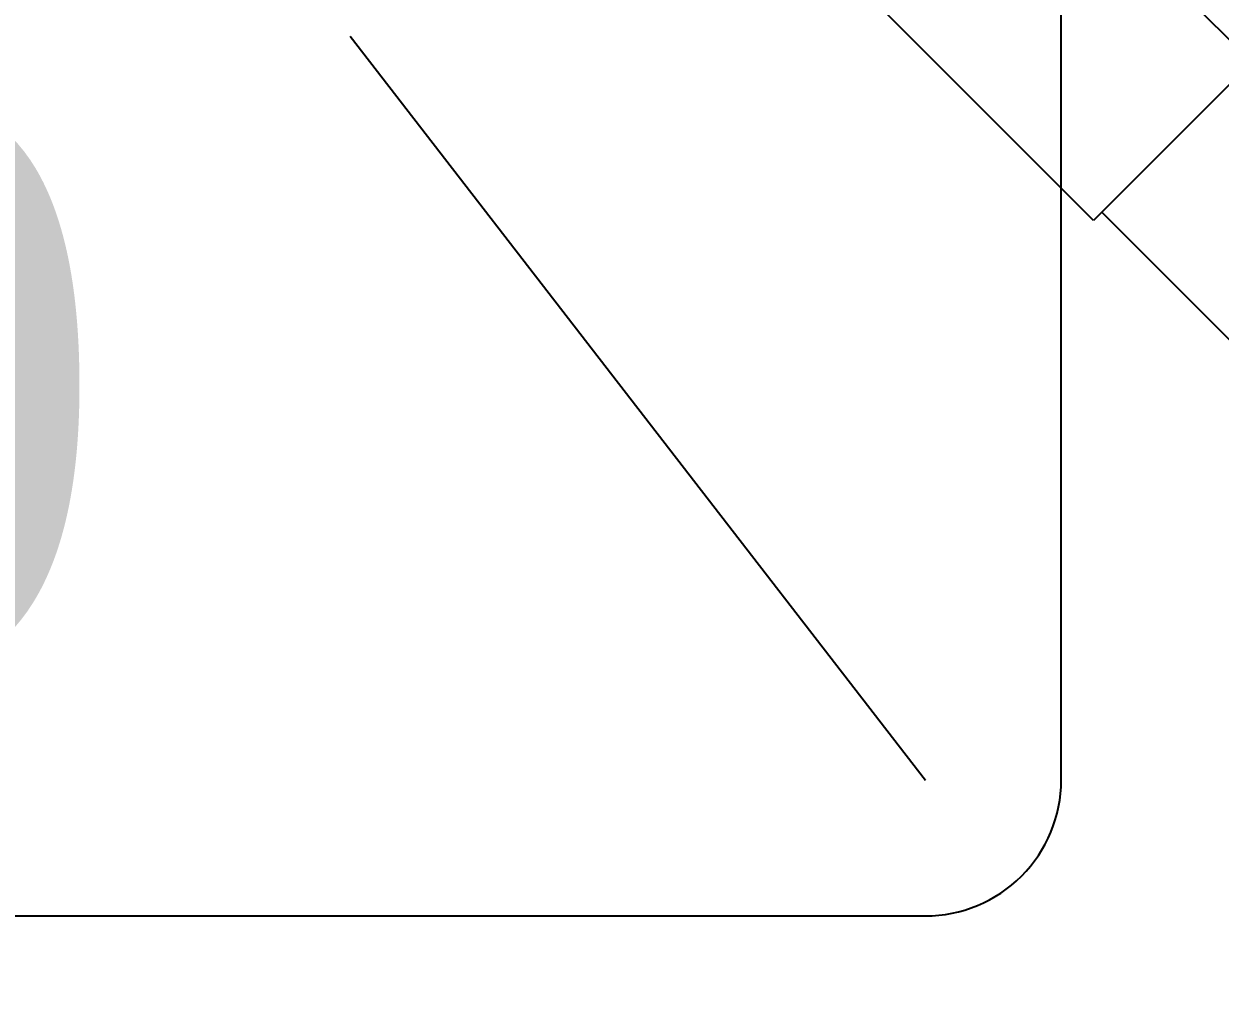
# Model space of a CAD drawing. Header units: millimetres. Extents: x -1292 to 2253, y 326 to 453.
# Drawn here: x 2092.6088 to 2092.8204, y 359.7321 to 359.904 of the extents above; entities that cross this region are included whole.
import ezdxf
from ezdxf.enums import TextEntityAlignment as Align

# ---------------------------------------------------------------- set-up
doc = ezdxf.new("R2010")
doc.units = ezdxf.units.MM
doc.header["$LTSCALE"] = 0.5
doc.linetypes.add('HIDDENX2', pattern=[0.75, 0.5, -0.25])
for name, color, linetype in [('-HIDRO', 8, 'Continuous'), ('Eixo', 4, 'HIDDENX2'), ('Esgoto', 5, 'ByLayer'), ('TEXTO', 7, 'Continuous')]:
    doc.layers.add(name, color=color, linetype=linetype)

# ---------------------------------------------------------------- blocks, each defined once
blk = doc.blocks.new('pp')
at = {"layer": '-HIDRO'}
blk.add_line((3701.40402, 249.22839), (3701.50579, 249.09668), dxfattribs=at)
at = {"layer": '-HIDRO', "flags": 128}
blk.add_lwpolyline([(3701.20976, 249.44873), (3701.20976, 249.09668, 0.414214), (3701.23376, 249.07268), (3701.50579, 249.07268, 0.414214), (3701.5298, 249.09668), (3701.5298, 249.44873, 0.414214), (3701.50579, 249.47273), (3701.23376, 249.47273, 0.414214)], format="xyb", close=True, dxfattribs=at)

msp = doc.modelspace()

# ---------------------------------------------------------------- linework, layer by layer
at = {"layer": 'Eixo'}
msp.add_line((2092.82598, 359.89722), (2092.80035, 359.92285), dxfattribs=at)
at = {"layer": 'Esgoto', "color": 2}
for p, q in [((2092.85398, 359.92522), (2092.79798, 359.86922)), ((2092.79798, 359.86922), (2092.75978, 359.90742))]:
    msp.add_line(p, q, dxfattribs=at)
at = {"layer": 'Esgoto', "color": 3}
msp.add_polyline3d([(2092.79947, 359.8707, 0), (2093.31308, 359.35709, 0)], dxfattribs=at)

# ---------------------------------------------------------------- block references
at = {"layer": '-HIDRO'}
msp.add_blockref('pp', (-1608.73752, 110.67346), dxfattribs=at)

# ---------------------------------------------------------------- texts
at = {"layer": 'TEXTO'}
msp.add_text('ØDN 50', height=0.1, dxfattribs=at).set_placement((2092.38234, 359.83991), align=Align.MIDDLE_CENTER)

doc.saveas('drawing.dxf')
